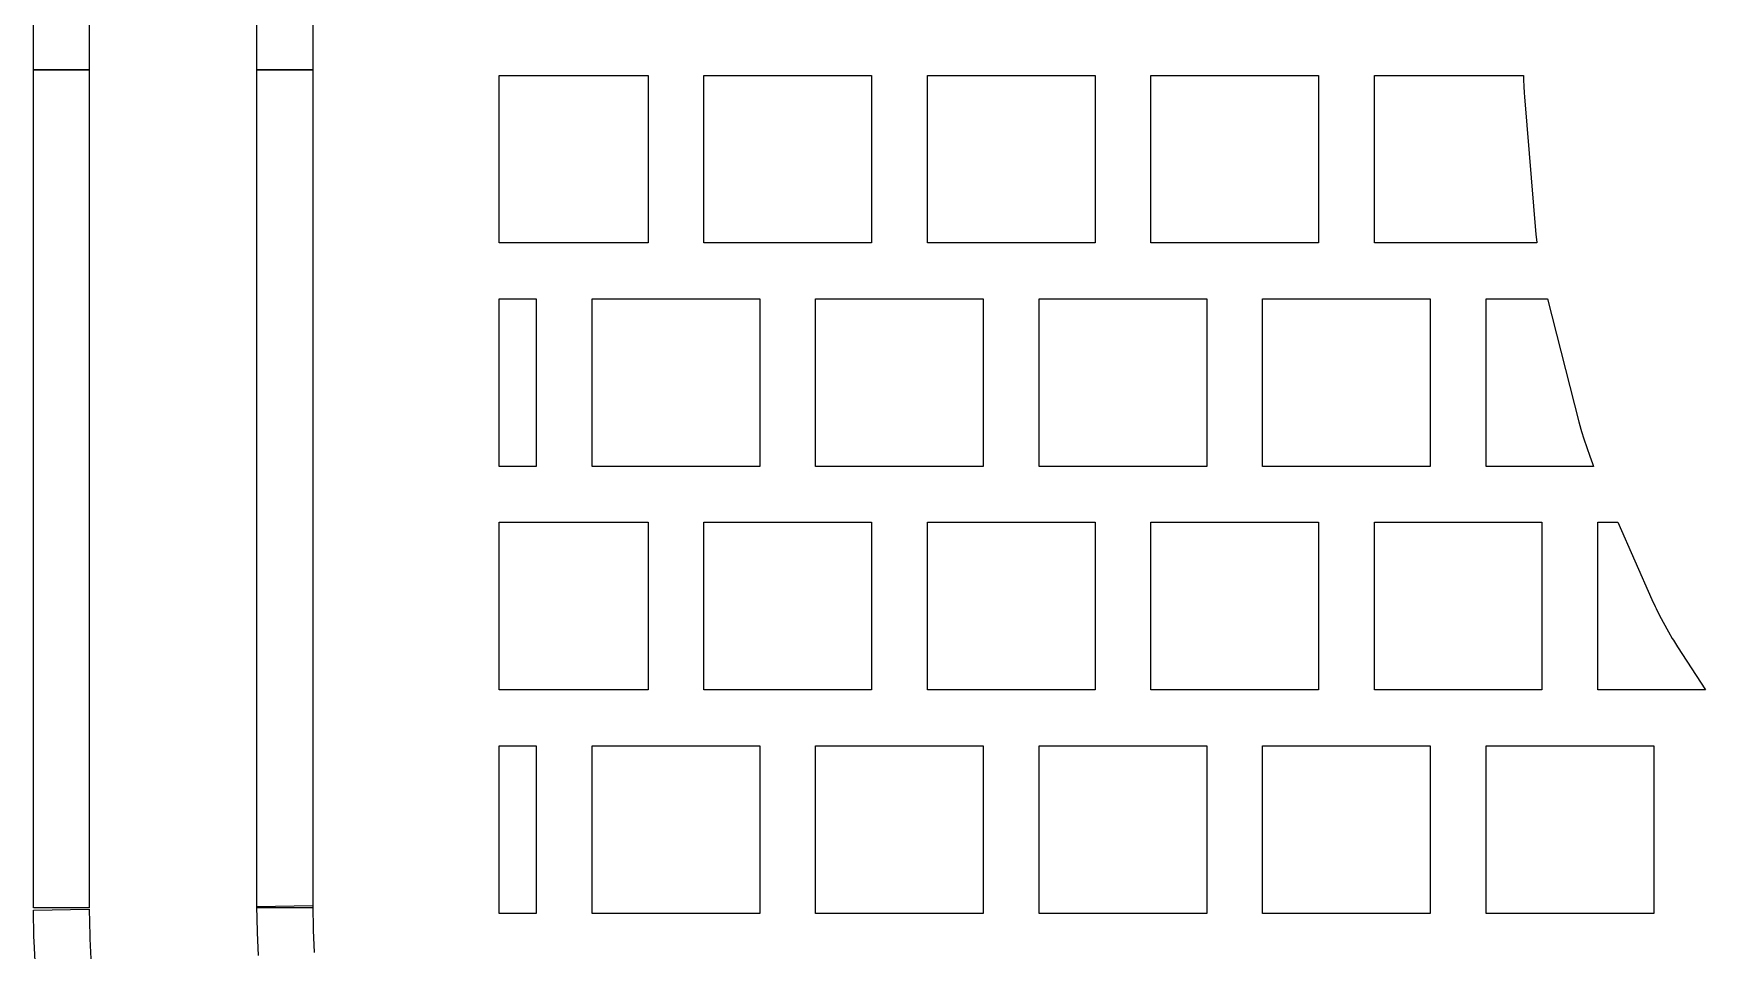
# Model space of a CAD drawing. Header units: metres. Extents: x 32 to 1978, y 32 to 1968.
# Drawn here: x 552.5 to 702.1, y 329.2 to 411.2 of the extents above; entities that cross this region are included whole.
import ezdxf

# ---------------------------------------------------------------- set-up
doc = ezdxf.new("R2010")
doc.units = ezdxf.units.M

msp = doc.modelspace()

# ---------------------------------------------------------------- linework, layer by layer
for points in [[(557.5, 1875.07), (557.5, 408), (552.5, 408), (552.5, 1875.12)], [(577.5, 1874.6), (577.5, 408), (572.5, 408), (572.5, 1874.71)], [(552.5, 408), (557.5, 408), (557.5, 333), (552.5, 333), (552.5, 408), (552.5, 408)], [(577.5, 333), (572.5, 333), (572.5, 408), (577.5, 408), (577.5, 333), (577.5, 333)], [(594.17, 407.5), (607.5, 407.5), (607.5, 392.5), (594.17, 392.5), (594.17, 407.5), (594.17, 407.5)], [(612.5, 392.5), (612.5, 407.5), (627.5, 407.5), (627.5, 392.5), (612.5, 392.5), (612.5, 392.5)], [(632.5, 392.5), (632.5, 407.5), (647.5, 407.5), (647.5, 392.5), (632.5, 392.5), (632.5, 392.5)], [(652.5, 392.5), (652.5, 407.5), (667.5, 407.5), (667.5, 392.5), (652.5, 392.5), (652.5, 392.5)], [(672.5, 392.5), (672.5, 407.5), (685.84, 407.5), (685.85, 407.21), (685.88, 406.38), (685.9, 406.04), (685.91, 405.94), (685.93, 405.59), (686.96, 393.25), (687.03, 392.56), (687.03, 392.5), (672.5, 392.5), (672.5, 392.5)], [(594.17, 387.5), (597.5, 387.5), (597.5, 372.5), (594.17, 372.5), (594.17, 387.5), (594.17, 387.5)], [(594.17, 387.5), (597.5, 387.5), (597.5, 372.5), (594.17, 372.5), (594.17, 387.5), (594.17, 387.5)], [(602.5, 372.5), (602.5, 387.5), (617.5, 387.5), (617.5, 372.5), (602.5, 372.5), (602.5, 372.5)], [(622.5, 372.5), (622.5, 387.5), (637.5, 387.5), (637.5, 372.5), (622.5, 372.5), (622.5, 372.5)], [(642.5, 372.5), (642.5, 387.5), (657.5, 387.5), (657.5, 372.5), (642.5, 372.5), (642.5, 372.5)], [(662.5, 372.5), (662.5, 387.5), (677.5, 387.5), (677.5, 372.5), (662.5, 372.5), (662.5, 372.5)], [(682.5, 372.5), (682.5, 387.5), (688, 387.5), (690.79, 376.49), (690.97, 375.82), (691.03, 375.63), (691.24, 374.97), (691.78, 373.41), (692.01, 372.76), (692.09, 372.57), (692.12, 372.5), (682.5, 372.5), (682.5, 372.5)], [(594.17, 367.5), (607.5, 367.5), (607.5, 352.5), (594.17, 352.5), (594.17, 367.5), (594.17, 367.5)], [(612.5, 352.5), (612.5, 367.5), (627.5, 367.5), (627.5, 352.5), (612.5, 352.5), (612.5, 352.5)], [(632.5, 352.5), (632.5, 367.5), (647.5, 367.5), (647.5, 352.5), (632.5, 352.5), (632.5, 352.5)], [(652.5, 352.5), (652.5, 367.5), (667.5, 367.5), (667.5, 352.5), (652.5, 352.5), (652.5, 352.5)], [(672.5, 352.5), (672.5, 367.5), (687.5, 367.5), (687.5, 352.5), (672.5, 352.5), (672.5, 352.5)], [(692.5, 352.5), (692.5, 367.5), (694.3, 367.5), (697.33, 360.59), (697.62, 359.96), (697.71, 359.78), (698.03, 359.16), (698.81, 357.71), (699.15, 357.11), (699.26, 356.94), (699.62, 356.35), (702.14, 352.5), (692.5, 352.5), (692.5, 352.5)], [(692.5, 352.5), (692.5, 367.5), (694.3, 367.5), (697.33, 360.59), (697.62, 359.96), (697.71, 359.78), (698.03, 359.16), (698.81, 357.71), (699.15, 357.11), (699.26, 356.94), (699.62, 356.35), (702.14, 352.5), (692.5, 352.5), (692.5, 352.5)], [(692.5, 352.5), (692.5, 367.5), (694.3, 367.5), (697.33, 360.59), (697.62, 359.96), (697.71, 359.78), (698.03, 359.16), (698.81, 357.71), (699.15, 357.11), (699.26, 356.94), (699.62, 356.35), (702.14, 352.5), (692.5, 352.5), (692.5, 352.5)], [(692.5, 352.5), (692.5, 367.5), (694.3, 367.5), (697.33, 360.59), (697.62, 359.96), (697.71, 359.78), (698.03, 359.16), (698.81, 357.71), (699.15, 357.11), (699.26, 356.94), (699.62, 356.35), (702.14, 352.5), (692.5, 352.5), (692.5, 352.5)], [(692.5, 352.5), (692.5, 367.5), (694.3, 367.5), (697.33, 360.59), (697.62, 359.96), (697.71, 359.78), (698.03, 359.16), (698.81, 357.71), (699.15, 357.11), (699.26, 356.94), (699.62, 356.35), (702.14, 352.5), (692.5, 352.5), (692.5, 352.5)], [(692.5, 352.5), (692.5, 367.5), (694.3, 367.5), (697.33, 360.59), (697.62, 359.96), (697.71, 359.78), (698.03, 359.16), (698.81, 357.71), (699.15, 357.11), (699.26, 356.94), (699.62, 356.35), (702.14, 352.5), (692.5, 352.5), (692.5, 352.5)], [(692.5, 352.5), (692.5, 367.5), (694.3, 367.5), (697.33, 360.59), (697.62, 359.96), (697.71, 359.78), (698.03, 359.16), (698.81, 357.71), (699.15, 357.11), (699.26, 356.94), (699.62, 356.35), (702.14, 352.5), (692.5, 352.5), (692.5, 352.5)], [(692.5, 352.5), (692.5, 367.5), (694.3, 367.5), (697.33, 360.59), (697.62, 359.96), (697.71, 359.78), (698.03, 359.16), (698.81, 357.71), (699.15, 357.11), (699.26, 356.94), (699.62, 356.35), (702.14, 352.5), (692.5, 352.5), (692.5, 352.5)], [(692.5, 352.5), (692.5, 367.5), (694.3, 367.5), (697.33, 360.59), (697.62, 359.96), (697.71, 359.78), (698.03, 359.16), (698.81, 357.71), (699.15, 357.11), (699.26, 356.94), (699.62, 356.35), (702.14, 352.5), (692.5, 352.5), (692.5, 352.5)], [(692.5, 352.5), (692.5, 367.5), (694.3, 367.5), (697.33, 360.59), (697.62, 359.96), (697.71, 359.78), (698.03, 359.16), (698.81, 357.71), (699.15, 357.11), (699.26, 356.94), (699.62, 356.35), (702.14, 352.5), (692.5, 352.5), (692.5, 352.5)], [(692.5, 352.5), (692.5, 367.5), (694.3, 367.5), (697.33, 360.59), (697.62, 359.96), (697.71, 359.78), (698.03, 359.16), (698.81, 357.71), (699.15, 357.11), (699.26, 356.94), (699.62, 356.35), (702.14, 352.5), (692.5, 352.5), (692.5, 352.5)], [(692.5, 352.5), (692.5, 367.5), (694.3, 367.5), (697.33, 360.59), (697.62, 359.96), (697.71, 359.78), (698.03, 359.16), (698.81, 357.71), (699.15, 357.11), (699.26, 356.94), (699.62, 356.35), (702.14, 352.5), (692.5, 352.5), (692.5, 352.5)], [(692.5, 352.5), (692.5, 367.5), (694.3, 367.5), (697.33, 360.59), (697.62, 359.96), (697.71, 359.78), (698.03, 359.16), (698.81, 357.71), (699.15, 357.11), (699.26, 356.94), (699.62, 356.35), (702.14, 352.5), (692.5, 352.5), (692.5, 352.5)], [(692.5, 352.5), (692.5, 367.5), (694.3, 367.5), (697.33, 360.59), (697.62, 359.96), (697.71, 359.78), (698.03, 359.16), (698.81, 357.71), (699.15, 357.11), (699.26, 356.94), (699.62, 356.35), (702.14, 352.5), (692.5, 352.5), (692.5, 352.5)], [(692.5, 352.5), (692.5, 367.5), (694.3, 367.5), (697.33, 360.59), (697.62, 359.96), (697.71, 359.78), (698.03, 359.16), (698.81, 357.71), (699.15, 357.11), (699.26, 356.94), (699.62, 356.35), (702.14, 352.5), (692.5, 352.5), (692.5, 352.5)], [(692.5, 352.5), (692.5, 367.5), (694.3, 367.5), (697.33, 360.59), (697.62, 359.96), (697.71, 359.78), (698.03, 359.16), (698.81, 357.71), (699.15, 357.11), (699.26, 356.94), (699.62, 356.35), (702.14, 352.5), (692.5, 352.5), (692.5, 352.5)], [(692.5, 352.5), (692.5, 367.5), (694.3, 367.5), (697.33, 360.59), (697.62, 359.96), (697.71, 359.78), (698.03, 359.16), (698.81, 357.71), (699.15, 357.11), (699.26, 356.94), (699.62, 356.35), (702.14, 352.5), (692.5, 352.5), (692.5, 352.5)], [(692.5, 352.5), (692.5, 367.5), (694.3, 367.5), (697.33, 360.59), (697.62, 359.96), (697.71, 359.78), (698.03, 359.16), (698.81, 357.71), (699.15, 357.11), (699.26, 356.94), (699.62, 356.35), (702.14, 352.5), (692.5, 352.5), (692.5, 352.5)], [(692.5, 352.5), (692.5, 367.5), (694.3, 367.5), (697.33, 360.59), (697.62, 359.96), (697.71, 359.78), (698.03, 359.16), (698.81, 357.71), (699.15, 357.11), (699.26, 356.94), (699.62, 356.35), (702.14, 352.5), (692.5, 352.5), (692.5, 352.5)], [(692.5, 352.5), (692.5, 367.5), (694.3, 367.5), (697.33, 360.59), (697.62, 359.96), (697.71, 359.78), (698.03, 359.16), (698.81, 357.71), (699.15, 357.11), (699.26, 356.94), (699.62, 356.35), (702.14, 352.5), (692.5, 352.5), (692.5, 352.5)], [(692.5, 352.5), (692.5, 367.5), (694.3, 367.5), (697.33, 360.59), (697.62, 359.96), (697.71, 359.78), (698.03, 359.16), (698.81, 357.71), (699.15, 357.11), (699.26, 356.94), (699.62, 356.35), (702.14, 352.5), (692.5, 352.5), (692.5, 352.5)], [(692.5, 352.5), (692.5, 367.5), (694.3, 367.5), (697.33, 360.59), (697.62, 359.96), (697.71, 359.78), (698.03, 359.16), (698.81, 357.71), (699.15, 357.11), (699.26, 356.94), (699.62, 356.35), (702.14, 352.5), (692.5, 352.5), (692.5, 352.5)], [(692.5, 352.5), (692.5, 367.5), (694.3, 367.5), (697.33, 360.59), (697.62, 359.96), (697.71, 359.78), (698.03, 359.16), (698.81, 357.71), (699.15, 357.11), (699.26, 356.94), (699.62, 356.35), (702.14, 352.5), (692.5, 352.5), (692.5, 352.5)], [(692.5, 352.5), (692.5, 367.5), (694.3, 367.5), (697.33, 360.59), (697.62, 359.96), (697.71, 359.78), (698.03, 359.16), (698.81, 357.71), (699.15, 357.11), (699.26, 356.94), (699.62, 356.35), (702.14, 352.5), (692.5, 352.5), (692.5, 352.5)], [(692.5, 352.5), (692.5, 367.5), (694.3, 367.5), (697.33, 360.59), (697.62, 359.96), (697.71, 359.78), (698.03, 359.16), (698.81, 357.71), (699.15, 357.11), (699.26, 356.94), (699.62, 356.35), (702.14, 352.5), (692.5, 352.5), (692.5, 352.5)], [(692.5, 352.5), (692.5, 367.5), (694.3, 367.5), (697.33, 360.59), (697.62, 359.96), (697.71, 359.78), (698.03, 359.16), (698.81, 357.71), (699.15, 357.11), (699.26, 356.94), (699.62, 356.35), (702.14, 352.5), (692.5, 352.5), (692.5, 352.5)], [(692.5, 352.5), (692.5, 367.5), (694.3, 367.5), (697.33, 360.59), (697.62, 359.96), (697.71, 359.78), (698.03, 359.16), (698.81, 357.71), (699.15, 357.11), (699.26, 356.94), (699.62, 356.35), (702.14, 352.5), (692.5, 352.5), (692.5, 352.5)], [(692.5, 352.5), (692.5, 367.5), (694.3, 367.5), (697.33, 360.59), (697.62, 359.96), (697.71, 359.78), (698.03, 359.16), (698.81, 357.71), (699.15, 357.11), (699.26, 356.94), (699.62, 356.35), (702.14, 352.5), (692.5, 352.5), (692.5, 352.5)], [(692.5, 352.5), (692.5, 367.5), (694.3, 367.5), (697.33, 360.59), (697.62, 359.96), (697.71, 359.78), (698.03, 359.16), (698.81, 357.71), (699.15, 357.11), (699.26, 356.94), (699.62, 356.35), (702.14, 352.5), (692.5, 352.5), (692.5, 352.5)], [(692.5, 352.5), (692.5, 367.5), (694.3, 367.5), (697.33, 360.59), (697.62, 359.96), (697.71, 359.78), (698.03, 359.16), (698.81, 357.71), (699.15, 357.11), (699.26, 356.94), (699.62, 356.35), (702.14, 352.5), (692.5, 352.5), (692.5, 352.5)], [(692.5, 352.5), (692.5, 367.5), (694.3, 367.5), (697.33, 360.59), (697.62, 359.96), (697.71, 359.78), (698.03, 359.16), (698.81, 357.71), (699.15, 357.11), (699.26, 356.94), (699.62, 356.35), (702.14, 352.5), (692.5, 352.5), (692.5, 352.5)], [(692.5, 352.5), (692.5, 367.5), (694.3, 367.5), (697.33, 360.59), (697.62, 359.96), (697.71, 359.78), (698.03, 359.16), (698.81, 357.71), (699.15, 357.11), (699.26, 356.94), (699.62, 356.35), (702.14, 352.5), (692.5, 352.5), (692.5, 352.5)], [(692.5, 352.5), (692.5, 367.5), (694.3, 367.5), (697.33, 360.59), (697.62, 359.96), (697.71, 359.78), (698.03, 359.16), (698.81, 357.71), (699.15, 357.11), (699.26, 356.94), (699.62, 356.35), (702.14, 352.5), (692.5, 352.5), (692.5, 352.5)], [(692.5, 352.5), (692.5, 367.5), (694.3, 367.5), (697.33, 360.59), (697.62, 359.96), (697.71, 359.78), (698.03, 359.16), (698.81, 357.71), (699.15, 357.11), (699.26, 356.94), (699.62, 356.35), (702.14, 352.5), (692.5, 352.5), (692.5, 352.5)], [(692.5, 352.5), (692.5, 367.5), (694.3, 367.5), (697.33, 360.59), (697.62, 359.96), (697.71, 359.78), (698.03, 359.16), (698.81, 357.71), (699.15, 357.11), (699.26, 356.94), (699.62, 356.35), (702.14, 352.5), (692.5, 352.5), (692.5, 352.5)], [(692.5, 352.5), (692.5, 367.5), (694.3, 367.5), (697.33, 360.59), (697.62, 359.96), (697.71, 359.78), (698.03, 359.16), (698.81, 357.71), (699.15, 357.11), (699.26, 356.94), (699.62, 356.35), (702.14, 352.5), (692.5, 352.5), (692.5, 352.5)], [(692.5, 352.5), (692.5, 367.5), (694.3, 367.5), (697.33, 360.59), (697.62, 359.96), (697.71, 359.78), (698.03, 359.16), (698.81, 357.71), (699.15, 357.11), (699.26, 356.94), (699.62, 356.35), (702.14, 352.5), (692.5, 352.5), (692.5, 352.5)], [(692.5, 352.5), (692.5, 367.5), (694.3, 367.5), (697.33, 360.59), (697.62, 359.96), (697.71, 359.78), (698.03, 359.16), (698.81, 357.71), (699.15, 357.11), (699.26, 356.94), (699.62, 356.35), (702.14, 352.5), (692.5, 352.5), (692.5, 352.5)], [(692.5, 352.5), (692.5, 367.5), (694.3, 367.5), (697.33, 360.59), (697.62, 359.96), (697.71, 359.78), (698.03, 359.16), (698.81, 357.71), (699.15, 357.11), (699.26, 356.94), (699.62, 356.35), (702.14, 352.5), (692.5, 352.5), (692.5, 352.5)], [(692.5, 352.5), (692.5, 367.5), (694.3, 367.5), (697.33, 360.59), (697.62, 359.96), (697.71, 359.78), (698.03, 359.16), (698.81, 357.71), (699.15, 357.11), (699.26, 356.94), (699.62, 356.35), (702.14, 352.5), (692.5, 352.5), (692.5, 352.5)], [(692.5, 352.5), (692.5, 367.5), (694.3, 367.5), (697.33, 360.59), (697.62, 359.96), (697.71, 359.78), (698.03, 359.16), (698.81, 357.71), (699.15, 357.11), (699.26, 356.94), (699.62, 356.35), (702.14, 352.5), (692.5, 352.5), (692.5, 352.5)], [(692.5, 352.5), (692.5, 367.5), (694.3, 367.5), (697.33, 360.59), (697.62, 359.96), (697.71, 359.78), (698.03, 359.16), (698.81, 357.71), (699.15, 357.11), (699.26, 356.94), (699.62, 356.35), (702.14, 352.5), (692.5, 352.5), (692.5, 352.5)], [(692.5, 352.5), (692.5, 367.5), (694.3, 367.5), (697.33, 360.59), (697.62, 359.96), (697.71, 359.78), (698.03, 359.16), (698.81, 357.71), (699.15, 357.11), (699.26, 356.94), (699.62, 356.35), (702.14, 352.5), (692.5, 352.5), (692.5, 352.5)], [(692.5, 352.5), (692.5, 367.5), (694.3, 367.5), (697.33, 360.59), (697.62, 359.96), (697.71, 359.78), (698.03, 359.16), (698.81, 357.71), (699.15, 357.11), (699.26, 356.94), (699.62, 356.35), (702.14, 352.5), (692.5, 352.5), (692.5, 352.5)], [(692.5, 352.5), (692.5, 367.5), (694.3, 367.5), (697.33, 360.59), (697.62, 359.96), (697.71, 359.78), (698.03, 359.16), (698.81, 357.71), (699.15, 357.11), (699.26, 356.94), (699.62, 356.35), (702.14, 352.5), (692.5, 352.5), (692.5, 352.5)], [(692.5, 352.5), (692.5, 367.5), (694.3, 367.5), (697.33, 360.59), (697.62, 359.96), (697.71, 359.78), (698.03, 359.16), (698.81, 357.71), (699.15, 357.11), (699.26, 356.94), (699.62, 356.35), (702.14, 352.5), (692.5, 352.5), (692.5, 352.5)], [(692.5, 352.5), (692.5, 367.5), (694.3, 367.5), (697.33, 360.59), (697.62, 359.96), (697.71, 359.78), (698.03, 359.16), (698.81, 357.71), (699.15, 357.11), (699.26, 356.94), (699.62, 356.35), (702.14, 352.5), (692.5, 352.5), (692.5, 352.5)], [(692.5, 352.5), (692.5, 367.5), (694.3, 367.5), (697.33, 360.59), (697.62, 359.96), (697.71, 359.78), (698.03, 359.16), (698.81, 357.71), (699.15, 357.11), (699.26, 356.94), (699.62, 356.35), (702.14, 352.5), (692.5, 352.5), (692.5, 352.5)], [(692.5, 352.5), (692.5, 367.5), (694.3, 367.5), (697.33, 360.59), (697.62, 359.96), (697.71, 359.78), (698.03, 359.16), (698.81, 357.71), (699.15, 357.11), (699.26, 356.94), (699.62, 356.35), (702.14, 352.5), (692.5, 352.5), (692.5, 352.5)], [(692.5, 352.5), (692.5, 367.5), (694.3, 367.5), (697.33, 360.59), (697.62, 359.96), (697.71, 359.78), (698.03, 359.16), (698.81, 357.71), (699.15, 357.11), (699.26, 356.94), (699.62, 356.35), (702.14, 352.5), (692.5, 352.5), (692.5, 352.5)], [(692.5, 352.5), (692.5, 367.5), (694.3, 367.5), (697.33, 360.59), (697.62, 359.96), (697.71, 359.78), (698.03, 359.16), (698.81, 357.71), (699.15, 357.11), (699.26, 356.94), (699.62, 356.35), (702.14, 352.5), (692.5, 352.5), (692.5, 352.5)], [(692.5, 352.5), (692.5, 367.5), (694.3, 367.5), (697.33, 360.59), (697.62, 359.96), (697.71, 359.78), (698.03, 359.16), (698.81, 357.71), (699.15, 357.11), (699.26, 356.94), (699.62, 356.35), (702.14, 352.5), (692.5, 352.5), (692.5, 352.5)], [(692.5, 352.5), (692.5, 367.5), (694.3, 367.5), (697.33, 360.59), (697.62, 359.96), (697.71, 359.78), (698.03, 359.16), (698.81, 357.71), (699.15, 357.11), (699.26, 356.94), (699.62, 356.35), (702.14, 352.5), (692.5, 352.5), (692.5, 352.5)], [(692.5, 352.5), (692.5, 367.5), (694.3, 367.5), (697.33, 360.59), (697.62, 359.96), (697.71, 359.78), (698.03, 359.16), (698.81, 357.71), (699.15, 357.11), (699.26, 356.94), (699.62, 356.35), (702.14, 352.5), (692.5, 352.5), (692.5, 352.5)], [(692.5, 352.5), (692.5, 367.5), (694.3, 367.5), (697.33, 360.59), (697.62, 359.96), (697.71, 359.78), (698.03, 359.16), (698.81, 357.71), (699.15, 357.11), (699.26, 356.94), (699.62, 356.35), (702.14, 352.5), (692.5, 352.5), (692.5, 352.5)], [(692.5, 352.5), (692.5, 367.5), (694.3, 367.5), (697.33, 360.59), (697.62, 359.96), (697.71, 359.78), (698.03, 359.16), (698.81, 357.71), (699.15, 357.11), (699.26, 356.94), (699.62, 356.35), (702.14, 352.5), (692.5, 352.5), (692.5, 352.5)], [(692.5, 352.5), (692.5, 367.5), (694.3, 367.5), (697.33, 360.59), (697.62, 359.96), (697.71, 359.78), (698.03, 359.16), (698.81, 357.71), (699.15, 357.11), (699.26, 356.94), (699.62, 356.35), (702.14, 352.5), (692.5, 352.5), (692.5, 352.5)], [(692.5, 352.5), (692.5, 367.5), (694.3, 367.5), (697.33, 360.59), (697.62, 359.96), (697.71, 359.78), (698.03, 359.16), (698.81, 357.71), (699.15, 357.11), (699.26, 356.94), (699.62, 356.35), (702.14, 352.5), (692.5, 352.5), (692.5, 352.5)], [(692.5, 352.5), (692.5, 367.5), (694.3, 367.5), (697.33, 360.59), (697.62, 359.96), (697.71, 359.78), (698.03, 359.16), (698.81, 357.71), (699.15, 357.11), (699.26, 356.94), (699.62, 356.35), (702.14, 352.5), (692.5, 352.5), (692.5, 352.5)], [(692.5, 352.5), (692.5, 367.5), (694.3, 367.5), (697.33, 360.59), (697.62, 359.96), (697.71, 359.78), (698.03, 359.16), (698.81, 357.71), (699.15, 357.11), (699.26, 356.94), (699.62, 356.35), (702.14, 352.5), (692.5, 352.5), (692.5, 352.5)], [(692.5, 352.5), (692.5, 367.5), (694.3, 367.5), (697.33, 360.59), (697.62, 359.96), (697.71, 359.78), (698.03, 359.16), (698.81, 357.71), (699.15, 357.11), (699.26, 356.94), (699.62, 356.35), (702.14, 352.5), (692.5, 352.5), (692.5, 352.5)], [(692.5, 352.5), (692.5, 367.5), (694.3, 367.5), (697.33, 360.59), (697.62, 359.96), (697.71, 359.78), (698.03, 359.16), (698.81, 357.71), (699.15, 357.11), (699.26, 356.94), (699.62, 356.35), (702.14, 352.5), (692.5, 352.5), (692.5, 352.5)], [(692.5, 352.5), (692.5, 367.5), (694.3, 367.5), (697.33, 360.59), (697.62, 359.96), (697.71, 359.78), (698.03, 359.16), (698.81, 357.71), (699.15, 357.11), (699.26, 356.94), (699.62, 356.35), (702.14, 352.5), (692.5, 352.5), (692.5, 352.5)], [(692.5, 352.5), (692.5, 367.5), (694.3, 367.5), (697.33, 360.59), (697.62, 359.96), (697.71, 359.78), (698.03, 359.16), (698.81, 357.71), (699.15, 357.11), (699.26, 356.94), (699.62, 356.35), (702.14, 352.5), (692.5, 352.5), (692.5, 352.5)], [(692.5, 352.5), (692.5, 367.5), (694.3, 367.5), (697.33, 360.59), (697.62, 359.96), (697.71, 359.78), (698.03, 359.16), (698.81, 357.71), (699.15, 357.11), (699.26, 356.94), (699.62, 356.35), (702.14, 352.5), (692.5, 352.5), (692.5, 352.5)], [(692.5, 352.5), (692.5, 367.5), (694.3, 367.5), (697.33, 360.59), (697.62, 359.96), (697.71, 359.78), (698.03, 359.16), (698.81, 357.71), (699.15, 357.11), (699.26, 356.94), (699.62, 356.35), (702.14, 352.5), (692.5, 352.5), (692.5, 352.5)], [(692.5, 352.5), (692.5, 367.5), (694.3, 367.5), (697.33, 360.59), (697.62, 359.96), (697.71, 359.78), (698.03, 359.16), (698.81, 357.71), (699.15, 357.11), (699.26, 356.94), (699.62, 356.35), (702.14, 352.5), (692.5, 352.5), (692.5, 352.5)], [(692.5, 352.5), (692.5, 367.5), (694.3, 367.5), (697.33, 360.59), (697.62, 359.96), (697.71, 359.78), (698.03, 359.16), (698.81, 357.71), (699.15, 357.11), (699.26, 356.94), (699.62, 356.35), (702.14, 352.5), (692.5, 352.5), (692.5, 352.5)], [(692.5, 352.5), (692.5, 367.5), (694.3, 367.5), (697.33, 360.59), (697.62, 359.96), (697.71, 359.78), (698.03, 359.16), (698.81, 357.71), (699.15, 357.11), (699.26, 356.94), (699.62, 356.35), (702.14, 352.5), (692.5, 352.5), (692.5, 352.5)], [(692.5, 352.5), (692.5, 367.5), (694.3, 367.5), (697.33, 360.59), (697.62, 359.96), (697.71, 359.78), (698.03, 359.16), (698.81, 357.71), (699.15, 357.11), (699.26, 356.94), (699.62, 356.35), (702.14, 352.5), (692.5, 352.5), (692.5, 352.5)], [(692.5, 352.5), (692.5, 367.5), (694.3, 367.5), (697.33, 360.59), (697.62, 359.96), (697.71, 359.78), (698.03, 359.16), (698.81, 357.71), (699.15, 357.11), (699.26, 356.94), (699.62, 356.35), (702.14, 352.5), (692.5, 352.5), (692.5, 352.5)], [(692.5, 352.5), (692.5, 367.5), (694.3, 367.5), (697.33, 360.59), (697.62, 359.96), (697.71, 359.78), (698.03, 359.16), (698.81, 357.71), (699.15, 357.11), (699.26, 356.94), (699.62, 356.35), (702.14, 352.5), (692.5, 352.5), (692.5, 352.5)], [(692.5, 352.5), (692.5, 367.5), (694.3, 367.5), (697.33, 360.59), (697.62, 359.96), (697.71, 359.78), (698.03, 359.16), (698.81, 357.71), (699.15, 357.11), (699.26, 356.94), (699.62, 356.35), (702.14, 352.5), (692.5, 352.5), (692.5, 352.5)], [(692.5, 352.5), (692.5, 367.5), (694.3, 367.5), (697.33, 360.59), (697.62, 359.96), (697.71, 359.78), (698.03, 359.16), (698.81, 357.71), (699.15, 357.11), (699.26, 356.94), (699.62, 356.35), (702.14, 352.5), (692.5, 352.5), (692.5, 352.5)], [(692.5, 352.5), (692.5, 367.5), (694.3, 367.5), (697.33, 360.59), (697.62, 359.96), (697.71, 359.78), (698.03, 359.16), (698.81, 357.71), (699.15, 357.11), (699.26, 356.94), (699.62, 356.35), (702.14, 352.5), (692.5, 352.5), (692.5, 352.5)], [(692.5, 352.5), (692.5, 367.5), (694.3, 367.5), (697.33, 360.59), (697.62, 359.96), (697.71, 359.78), (698.03, 359.16), (698.81, 357.71), (699.15, 357.11), (699.26, 356.94), (699.62, 356.35), (702.14, 352.5), (692.5, 352.5), (692.5, 352.5)], [(692.5, 352.5), (692.5, 367.5), (694.3, 367.5), (697.33, 360.59), (697.62, 359.96), (697.71, 359.78), (698.03, 359.16), (698.81, 357.71), (699.15, 357.11), (699.26, 356.94), (699.62, 356.35), (702.14, 352.5), (692.5, 352.5), (692.5, 352.5)], [(692.5, 352.5), (692.5, 367.5), (694.3, 367.5), (697.33, 360.59), (697.62, 359.96), (697.71, 359.78), (698.03, 359.16), (698.81, 357.71), (699.15, 357.11), (699.26, 356.94), (699.62, 356.35), (702.14, 352.5), (692.5, 352.5), (692.5, 352.5)], [(692.5, 352.5), (692.5, 367.5), (694.3, 367.5), (697.33, 360.59), (697.62, 359.96), (697.71, 359.78), (698.03, 359.16), (698.81, 357.71), (699.15, 357.11), (699.26, 356.94), (699.62, 356.35), (702.14, 352.5), (692.5, 352.5), (692.5, 352.5)], [(594.17, 347.5), (597.5, 347.5), (597.5, 332.5), (594.18, 332.5), (594.17, 333.23), (594.17, 347.5), (594.17, 347.5)], [(594.17, 347.5), (597.5, 347.5), (597.5, 332.5), (594.18, 332.5), (594.17, 333.23), (594.17, 347.5), (594.17, 347.5)], [(602.5, 332.5), (602.5, 347.5), (617.5, 347.5), (617.5, 332.5), (602.5, 332.5), (602.5, 332.5)], [(622.5, 332.5), (622.5, 347.5), (637.5, 347.5), (637.5, 332.5), (622.5, 332.5), (622.5, 332.5)], [(642.5, 332.5), (642.5, 347.5), (657.5, 347.5), (657.5, 332.5), (642.5, 332.5), (642.5, 332.5)], [(662.5, 332.5), (662.5, 347.5), (677.5, 347.5), (677.5, 332.5), (662.5, 332.5), (662.5, 332.5)], [(682.5, 332.5), (682.5, 347.5), (697.5, 347.5), (697.5, 332.5), (682.5, 332.5), (682.5, 332.5)], [(552.67, 327.59), (552.55, 330), (552.55, 330.04), (552.54, 330.36), (552.54, 330.4), (552.5, 332.8), (557.5, 332.88), (557.54, 330.5), (557.55, 330.22), (557.66, 327.85)], [(572.64, 328.72), (572.54, 330.8), (572.54, 330.88), (572.5, 333.12), (577.5, 333.2), (577.53, 331), (577.53, 331)], [(577.53, 331), (577.63, 329)]]:
    msp.add_lwpolyline(points)

doc.saveas('drawing.dxf')
